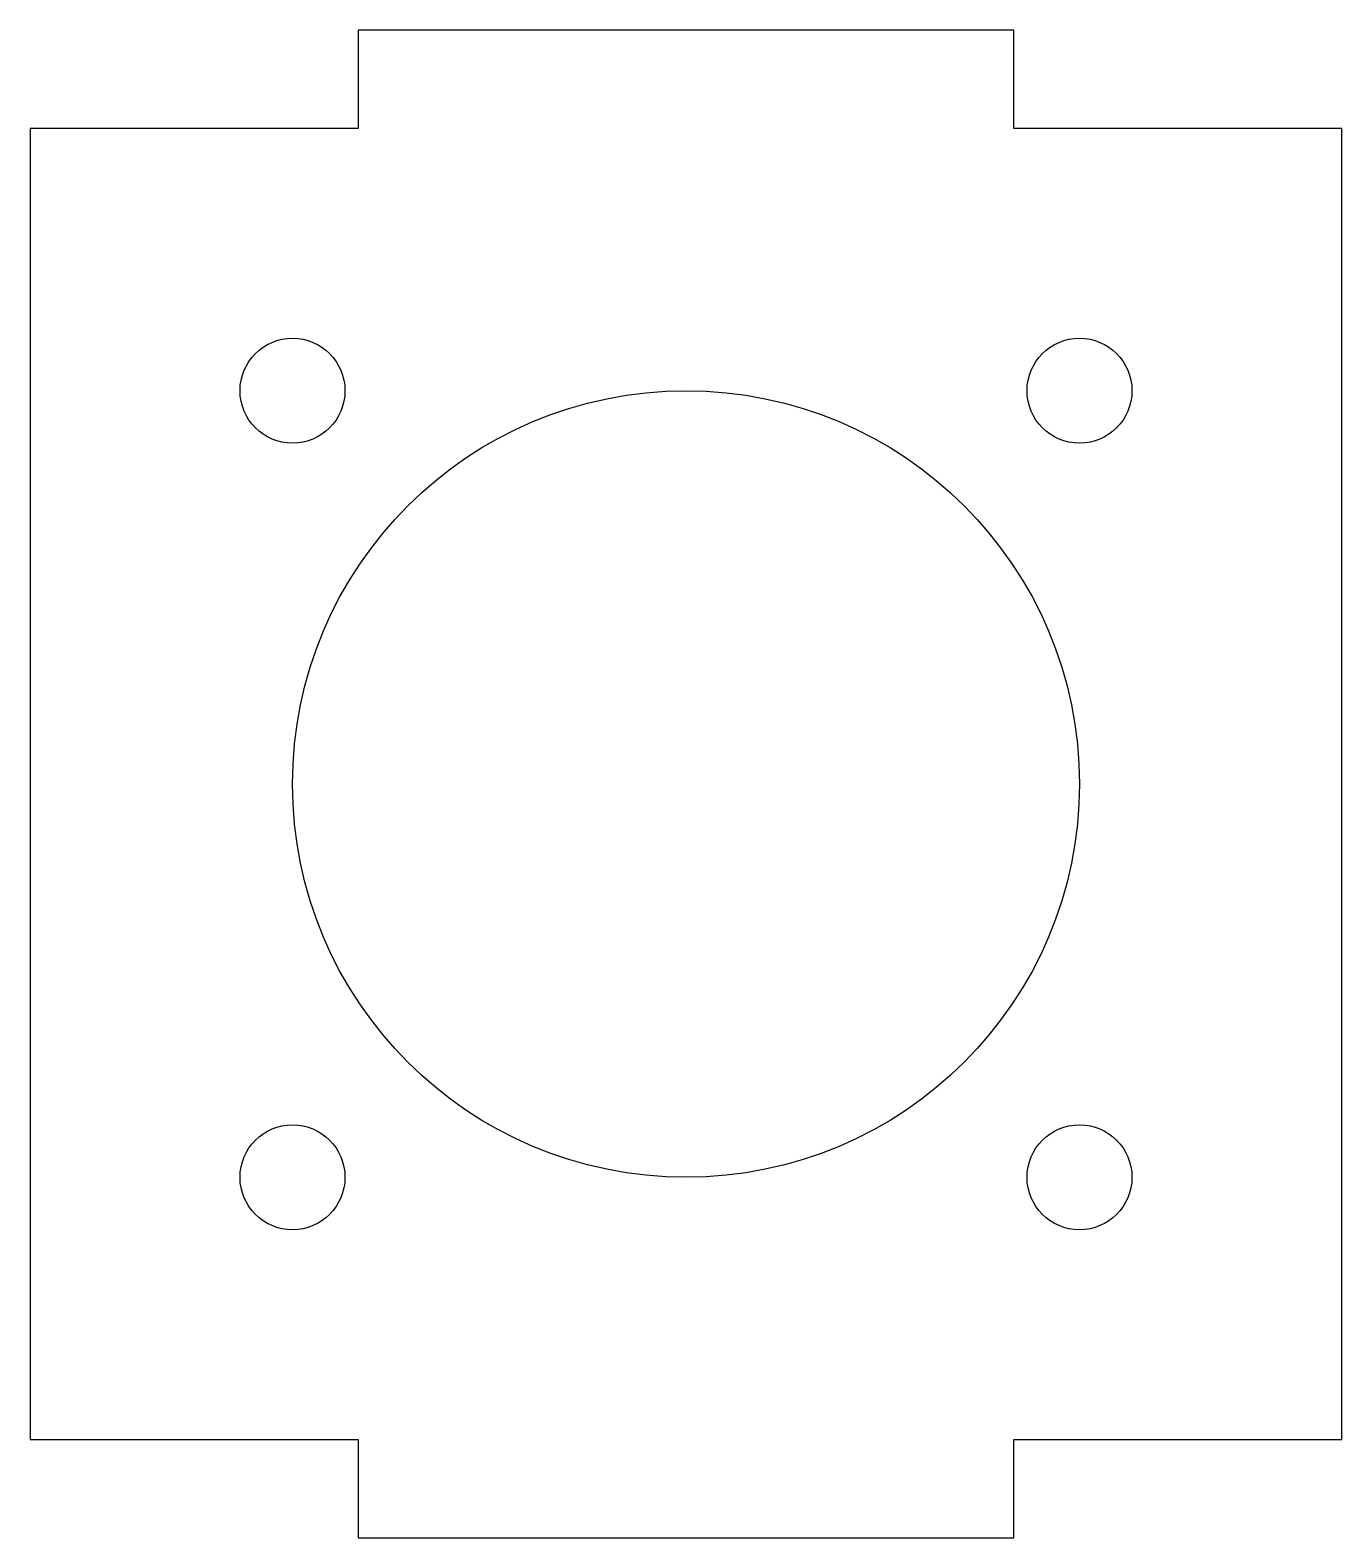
# Model space of a CAD drawing. Header units: metres. Extents: x 0 to 40, y 0 to 46.
import ezdxf

# ---------------------------------------------------------------- set-up
doc = ezdxf.new("R2010")
doc.units = ezdxf.units.M
doc.layers.add('CUT', color=7, linetype='Continuous')

msp = doc.modelspace()

# ---------------------------------------------------------------- linework, layer by layer
at = {"layer": 'CUT', "color": 7}
msp.add_lwpolyline([(0, 3), (10, 3), (10, 0), (30, 0), (30, 3), (40, 3), (40, 43), (30, 43), (30, 46), (10, 46), (10, 43), (0, 43)], close=True, dxfattribs=at)
for centre, radius in [((8, 35), 1.6), ((32, 35), 1.6), ((20, 23), 12), ((8, 11), 1.6), ((32, 11), 1.6)]:
    msp.add_circle(centre, radius, dxfattribs=at)

doc.saveas('drawing.dxf')
